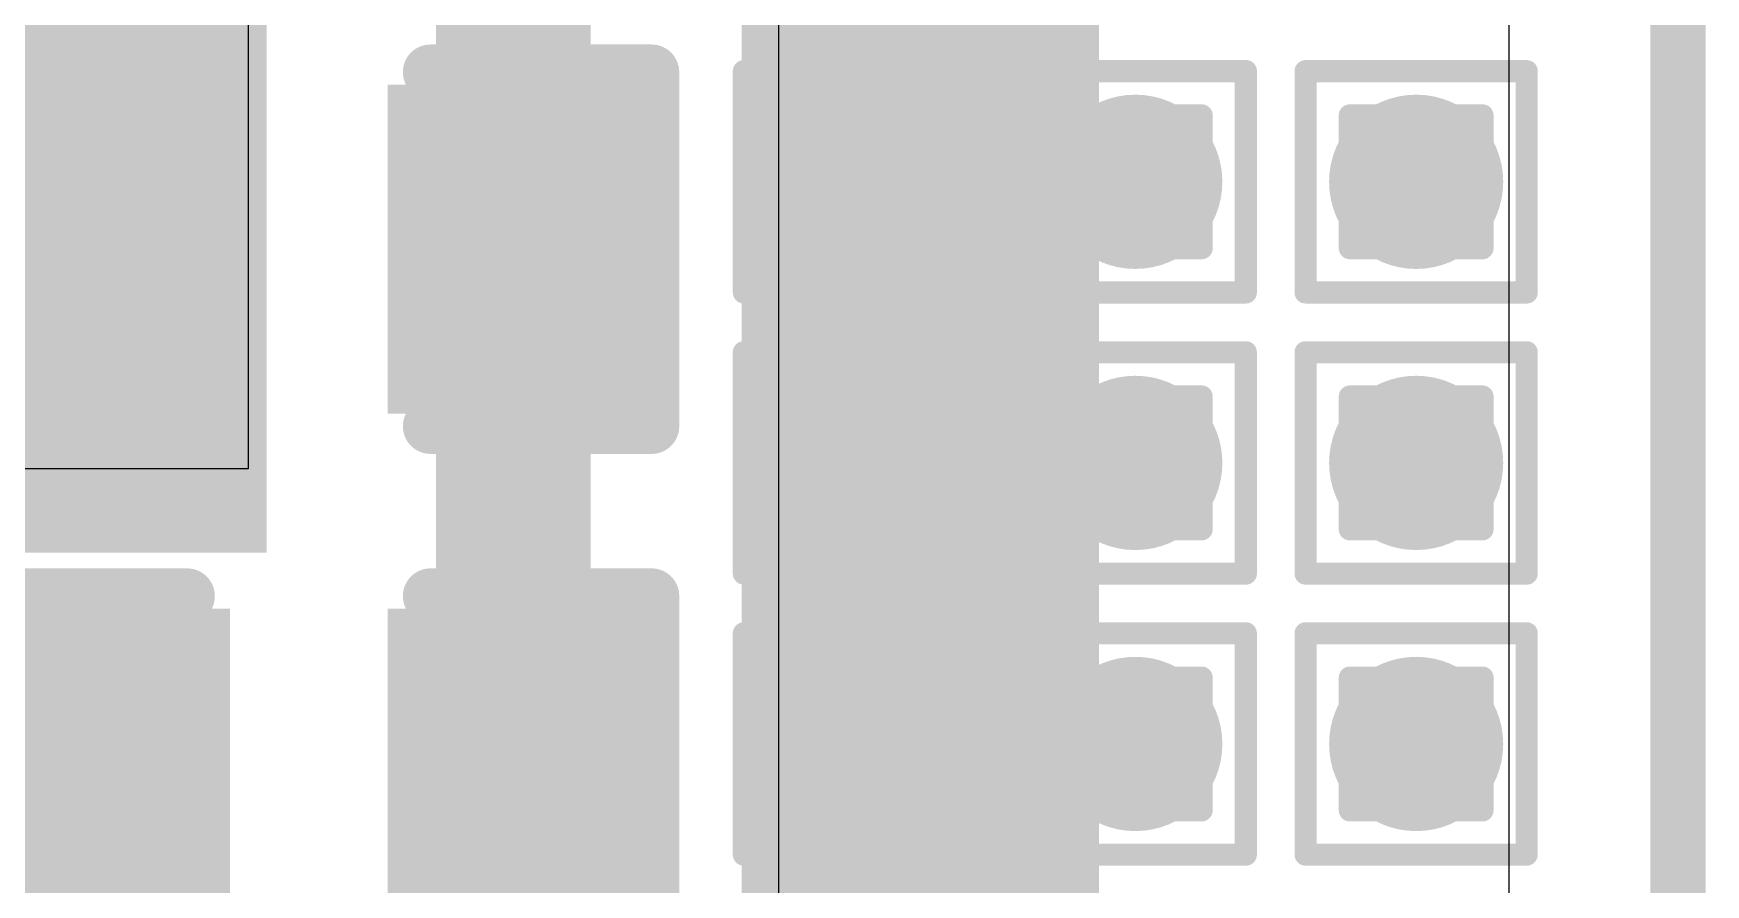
# Model space of a CAD drawing. Header units: inches. Extents: x -18 to 5357, y -8 to 5291.
# Drawn here: x 42.222 to 46.064, y 31.92 to 33.874 of the extents above; entities that cross this region are included whole.
import ezdxf

# ---------------------------------------------------------------- set-up
doc = ezdxf.new("R2010")
doc.units = ezdxf.units.IN
for name, color, linetype in [('Board Outline', 216, 'Continuous'), ('Bottom Layer', 5, 'Continuous'), ('Drill Drawing', 1, 'Continuous'), ('Ground', 16, 'Continuous'), ('Power', 76, 'Continuous'), ('Top Layer', 1, 'Continuous'), ('Top Overlay', 2, 'Continuous'), ('Top Paste', 8, 'Continuous'), ('Top Solder', 216, 'Continuous'), ('Via Holes', 16, 'Continuous')]:
    doc.layers.add(name, color=color, linetype=linetype)

# ---------------------------------------------------------------- blocks, each defined once
blk = doc.blocks.new('C___0402_105')
at = {"layer": 'Top Layer'}
for points in [[(-0.6985, -0.3175), (-0.6985, 0.3175), (-0.2413, 0.3175), (-0.2413, -0.3175)], [(0.2413, -0.3175), (0.2413, 0.3175), (0.6985, 0.3175), (0.6985, -0.3175)]]:
    blk.add_hatch(color=1, dxfattribs=at).paths.add_polyline_path(points)
at = {"layer": 'Top Paste'}
for points in [[(-0.6985, -0.3175), (-0.6985, 0.3175), (-0.2413, 0.3175), (-0.2413, -0.3175)], [(0.2413, -0.3175), (0.2413, 0.3175), (0.6985, 0.3175), (0.6985, -0.3175)]]:
    blk.add_hatch(color=8, dxfattribs=at).paths.add_polyline_path(points)
at = {"layer": 'Top Solder'}
for points in [[(-0.7585, -0.3775), (-0.7585, 0.3775), (-0.1813, 0.3775), (-0.1813, -0.3775)], [(0.1813, -0.3775), (0.1813, 0.3775), (0.7585, 0.3775), (0.7585, -0.3775)]]:
    blk.add_hatch(color=216, dxfattribs=at).paths.add_polyline_path(points)
at = {"layer": 'Top Overlay'}
for points in [[(-0.7874, -0.4064, 0.127, 0.127, 0), (-0.7874, 0.4064, 0.127, 0.127, 0)], [(-0.7874, 0.4064, 0.127, 0.127, 0), (-0.2794, 0.4064, 0.127, 0.127, 0)], [(0.2794, 0.4064, 0.127, 0.127, 0), (0.7874, 0.4064, 0.127, 0.127, 0)], [(0.7874, -0.4064, 0.127, 0.127, 0), (0.7874, 0.4064, 0.127, 0.127, 0)], [(-0.7874, -0.4064, 0.127, 0.127, 0), (-0.2794, -0.4064, 0.127, 0.127, 0)], [(0.2794, -0.4064, 0.127, 0.127, 0), (0.7874, -0.4064, 0.127, 0.127, 0)]]:
    blk.add_lwpolyline(points, format="xyseb", dxfattribs=at)
for points in [[(-0.8191, 0.4064, 0.0635, 0.0635, 1), (-0.7556, 0.4064, 0.0635, 0.0635, 1)], [(-0.8191, 0.4064, 0.0635, 0.0635, 1), (-0.7556, 0.4064, 0.0635, 0.0635, 1)], [(-0.3111, 0.4064, 0.0635, 0.0635, 1), (-0.2477, 0.4064, 0.0635, 0.0635, 1)], [(0.2477, 0.4064, 0.0635, 0.0635, 1), (0.3111, 0.4064, 0.0635, 0.0635, 1)], [(0.7556, 0.4064, 0.0635, 0.0635, 1), (0.8191, 0.4064, 0.0635, 0.0635, 1)], [(0.7556, 0.4064, 0.0635, 0.0635, 1), (0.8191, 0.4064, 0.0635, 0.0635, 1)], [(-0.8191, -0.4064, 0.0635, 0.0635, 1), (-0.7556, -0.4064, 0.0635, 0.0635, 1)], [(-0.8191, -0.4064, 0.0635, 0.0635, 1), (-0.7556, -0.4064, 0.0635, 0.0635, 1)], [(-0.3111, -0.4064, 0.0635, 0.0635, 1), (-0.2477, -0.4064, 0.0635, 0.0635, 1)], [(0.2477, -0.4064, 0.0635, 0.0635, 1), (0.3111, -0.4064, 0.0635, 0.0635, 1)], [(0.7556, -0.4064, 0.0635, 0.0635, 1), (0.8191, -0.4064, 0.0635, 0.0635, 1)], [(0.7556, -0.4064, 0.0635, 0.0635, 1), (0.8191, -0.4064, 0.0635, 0.0635, 1)]]:
    blk.add_lwpolyline(points, format="xyseb", close=True, dxfattribs=at)
blk = doc.blocks.new('C___0402_109')
at = {"layer": 'Top Layer'}
for points in [[(-0.6985, -0.3175), (-0.6985, 0.3175), (-0.2413, 0.3175), (-0.2413, -0.3175)], [(0.2413, -0.3175), (0.2413, 0.3175), (0.6985, 0.3175), (0.6985, -0.3175)]]:
    blk.add_hatch(color=1, dxfattribs=at).paths.add_polyline_path(points)
at = {"layer": 'Top Paste'}
for points in [[(-0.6985, -0.3175), (-0.6985, 0.3175), (-0.2413, 0.3175), (-0.2413, -0.3175)], [(0.2413, -0.3175), (0.2413, 0.3175), (0.6985, 0.3175), (0.6985, -0.3175)]]:
    blk.add_hatch(color=8, dxfattribs=at).paths.add_polyline_path(points)
at = {"layer": 'Top Solder'}
for points in [[(-0.7585, -0.3775), (-0.7585, 0.3775), (-0.1813, 0.3775), (-0.1813, -0.3775)], [(0.1813, -0.3775), (0.1813, 0.3775), (0.7585, 0.3775), (0.7585, -0.3775)]]:
    blk.add_hatch(color=216, dxfattribs=at).paths.add_polyline_path(points)
at = {"layer": 'Top Overlay'}
for points in [[(-0.7874, -0.4064, 0.127, 0.127, 0), (-0.7874, 0.4064, 0.127, 0.127, 0)], [(-0.7874, 0.4064, 0.127, 0.127, 0), (-0.2794, 0.4064, 0.127, 0.127, 0)], [(0.2794, 0.4064, 0.127, 0.127, 0), (0.7874, 0.4064, 0.127, 0.127, 0)], [(0.7874, -0.4064, 0.127, 0.127, 0), (0.7874, 0.4064, 0.127, 0.127, 0)], [(-0.7874, -0.4064, 0.127, 0.127, 0), (-0.2794, -0.4064, 0.127, 0.127, 0)], [(0.2794, -0.4064, 0.127, 0.127, 0), (0.7874, -0.4064, 0.127, 0.127, 0)]]:
    blk.add_lwpolyline(points, format="xyseb", dxfattribs=at)
for points in [[(-0.8191, 0.4064, 0.0635, 0.0635, 1), (-0.7556, 0.4064, 0.0635, 0.0635, 1)], [(-0.8191, 0.4064, 0.0635, 0.0635, 1), (-0.7556, 0.4064, 0.0635, 0.0635, 1)], [(-0.3111, 0.4064, 0.0635, 0.0635, 1), (-0.2477, 0.4064, 0.0635, 0.0635, 1)], [(0.2477, 0.4064, 0.0635, 0.0635, 1), (0.3112, 0.4064, 0.0635, 0.0635, 1)], [(0.7556, 0.4064, 0.0635, 0.0635, 1), (0.8191, 0.4064, 0.0635, 0.0635, 1)], [(0.7556, 0.4064, 0.0635, 0.0635, 1), (0.8191, 0.4064, 0.0635, 0.0635, 1)], [(-0.8191, -0.4064, 0.0635, 0.0635, 1), (-0.7556, -0.4064, 0.0635, 0.0635, 1)], [(-0.8191, -0.4064, 0.0635, 0.0635, 1), (-0.7556, -0.4064, 0.0635, 0.0635, 1)], [(-0.3111, -0.4064, 0.0635, 0.0635, 1), (-0.2477, -0.4064, 0.0635, 0.0635, 1)], [(0.2477, -0.4064, 0.0635, 0.0635, 1), (0.3112, -0.4064, 0.0635, 0.0635, 1)], [(0.7556, -0.4064, 0.0635, 0.0635, 1), (0.8191, -0.4064, 0.0635, 0.0635, 1)], [(0.7556, -0.4064, 0.0635, 0.0635, 1), (0.8191, -0.4064, 0.0635, 0.0635, 1)]]:
    blk.add_lwpolyline(points, format="xyseb", close=True, dxfattribs=at)

msp = doc.modelspace()

# ---------------------------------------------------------------- hatches: boundary and pattern name
at = {"layer": 'Bottom Layer'}
h = msp.add_hatch(color=5, dxfattribs=at)
edge = h.paths.add_edge_path()
edge.add_arc((44.1084, 33.5331), 0.2, 0, 360)
h = msp.add_hatch(color=5, dxfattribs=at)
edge = h.paths.add_edge_path()
edge.add_arc((44.7536, 33.5331), 0.2, 0, 360)
h = msp.add_hatch(color=5, dxfattribs=at)
edge = h.paths.add_edge_path()
edge.add_arc((45.3988, 33.5331), 0.2, 0, 360)
h = msp.add_hatch(color=5, dxfattribs=at)
edge = h.paths.add_edge_path()
edge.add_arc((44.1084, 32.8879), 0.2, 0, 360)
h = msp.add_hatch(color=5, dxfattribs=at)
edge = h.paths.add_edge_path()
edge.add_arc((44.7536, 32.8879), 0.2, 0, 360)
h = msp.add_hatch(color=5, dxfattribs=at)
edge = h.paths.add_edge_path()
edge.add_arc((45.3988, 32.8879), 0.2, 0, 360)
h = msp.add_hatch(color=5, dxfattribs=at)
edge = h.paths.add_edge_path()
edge.add_arc((44.1084, 32.2428), 0.2, 0, 360)
h = msp.add_hatch(color=5, dxfattribs=at)
edge = h.paths.add_edge_path()
edge.add_arc((44.7536, 32.2428), 0.2, 0, 360)
h = msp.add_hatch(color=5, dxfattribs=at)
edge = h.paths.add_edge_path()
edge.add_arc((45.3988, 32.2428), 0.2, 0, 360)
at = {"layer": 'Ground'}
h = msp.add_hatch(color=16, dxfattribs=at)
edge = h.paths.add_edge_path()
edge.add_arc((44.1084, 33.5331), 0.2, 0, 360)
h = msp.add_hatch(color=16, dxfattribs=at)
edge = h.paths.add_edge_path()
edge.add_arc((44.7536, 33.5331), 0.2, 0, 360)
h = msp.add_hatch(color=16, dxfattribs=at)
edge = h.paths.add_edge_path()
edge.add_arc((45.3988, 33.5331), 0.2, 0, 360)
h = msp.add_hatch(color=16, dxfattribs=at)
edge = h.paths.add_edge_path()
edge.add_arc((44.1084, 32.8879), 0.2, 0, 360)
h = msp.add_hatch(color=16, dxfattribs=at)
edge = h.paths.add_edge_path()
edge.add_arc((44.7536, 32.8879), 0.2, 0, 360)
h = msp.add_hatch(color=16, dxfattribs=at)
edge = h.paths.add_edge_path()
edge.add_arc((45.3988, 32.8879), 0.2, 0, 360)
h = msp.add_hatch(color=16, dxfattribs=at)
edge = h.paths.add_edge_path()
edge.add_arc((44.1084, 32.2428), 0.2, 0, 360)
h = msp.add_hatch(color=16, dxfattribs=at)
edge = h.paths.add_edge_path()
edge.add_arc((44.7536, 32.2428), 0.2, 0, 360)
h = msp.add_hatch(color=16, dxfattribs=at)
edge = h.paths.add_edge_path()
edge.add_arc((45.3988, 32.2428), 0.2, 0, 360)
at = {"layer": 'Power'}
h = msp.add_hatch(color=76, dxfattribs=at)
edge = h.paths.add_edge_path()
edge.add_arc((44.1084, 33.5331), 0.2, 0, 360)
h = msp.add_hatch(color=76, dxfattribs=at)
edge = h.paths.add_edge_path()
edge.add_arc((44.7536, 33.5331), 0.2, 0, 360)
h = msp.add_hatch(color=76, dxfattribs=at)
edge = h.paths.add_edge_path()
edge.add_arc((45.3988, 33.5331), 0.2, 0, 360)
h = msp.add_hatch(color=76, dxfattribs=at)
edge = h.paths.add_edge_path()
edge.add_arc((44.1084, 32.8879), 0.2, 0, 360)
h = msp.add_hatch(color=76, dxfattribs=at)
edge = h.paths.add_edge_path()
edge.add_arc((44.7536, 32.8879), 0.2, 0, 360)
h = msp.add_hatch(color=76, dxfattribs=at)
edge = h.paths.add_edge_path()
edge.add_arc((45.3988, 32.8879), 0.2, 0, 360)
h = msp.add_hatch(color=76, dxfattribs=at)
edge = h.paths.add_edge_path()
edge.add_arc((44.1084, 32.2428), 0.2, 0, 360)
h = msp.add_hatch(color=76, dxfattribs=at)
edge = h.paths.add_edge_path()
edge.add_arc((44.7536, 32.2428), 0.2, 0, 360)
h = msp.add_hatch(color=76, dxfattribs=at)
edge = h.paths.add_edge_path()
edge.add_arc((45.3988, 32.2428), 0.2, 0, 360)
at = {"layer": 'Top Layer'}
for points in [[(41.9798, 32.8744), (42.7584, 32.8744), (42.7584, 36.2785), (41.9798, 36.2785)], [(44.6702, 36.2785), (43.8916, 36.2785), (43.8916, 29.2862), (44.6702, 29.2862)], [(39.0837, 32.6818), (42.7584, 32.6818), (42.7584, 34.2703), (39.0837, 34.2703)]]:
    msp.add_hatch(color=1, dxfattribs=at).paths.add_polyline_path(points)
h = msp.add_hatch(color=1, dxfattribs=at)
edge = h.paths.add_edge_path()
edge.add_arc((44.1084, 33.5331), 0.2, 0, 360)
h = msp.add_hatch(color=1, dxfattribs=at)
edge = h.paths.add_edge_path()
edge.add_arc((44.7536, 33.5331), 0.2, 0, 360)
h = msp.add_hatch(color=1, dxfattribs=at)
edge = h.paths.add_edge_path()
edge.add_arc((45.3988, 33.5331), 0.2, 0, 360)
h = msp.add_hatch(color=1, dxfattribs=at)
edge = h.paths.add_edge_path()
edge.add_arc((44.1084, 32.8879), 0.2, 0, 360)
h = msp.add_hatch(color=1, dxfattribs=at)
edge = h.paths.add_edge_path()
edge.add_arc((44.7536, 32.8879), 0.2, 0, 360)
h = msp.add_hatch(color=1, dxfattribs=at)
edge = h.paths.add_edge_path()
edge.add_arc((45.3988, 32.8879), 0.2, 0, 360)
h = msp.add_hatch(color=1, dxfattribs=at)
edge = h.paths.add_edge_path()
edge.add_arc((44.1084, 32.2428), 0.2, 0, 360)
h = msp.add_hatch(color=1, dxfattribs=at)
edge = h.paths.add_edge_path()
edge.add_arc((44.7536, 32.2428), 0.2, 0, 360)
h = msp.add_hatch(color=1, dxfattribs=at)
edge = h.paths.add_edge_path()
edge.add_arc((45.3988, 32.2428), 0.2, 0, 360)
at = {"layer": 'Via Holes'}
h = msp.add_hatch(color=7, dxfattribs=at)
edge = h.paths.add_edge_path()
edge.add_arc((44.1084, 33.5331), 0.1, 0, 360)
h = msp.add_hatch(color=7, dxfattribs=at)
edge = h.paths.add_edge_path()
edge.add_arc((44.7536, 33.5331), 0.1, 0, 360)
h = msp.add_hatch(color=7, dxfattribs=at)
edge = h.paths.add_edge_path()
edge.add_arc((45.3988, 33.5331), 0.1, 0, 360)
h = msp.add_hatch(color=7, dxfattribs=at)
edge = h.paths.add_edge_path()
edge.add_arc((44.1084, 32.8879), 0.1, 0, 360)
h = msp.add_hatch(color=7, dxfattribs=at)
edge = h.paths.add_edge_path()
edge.add_arc((44.7536, 32.8879), 0.1, 0, 360)
h = msp.add_hatch(color=7, dxfattribs=at)
edge = h.paths.add_edge_path()
edge.add_arc((45.3988, 32.8879), 0.1, 0, 360)
h = msp.add_hatch(color=7, dxfattribs=at)
edge = h.paths.add_edge_path()
edge.add_arc((44.1084, 32.2428), 0.1, 0, 360)
h = msp.add_hatch(color=7, dxfattribs=at)
edge = h.paths.add_edge_path()
edge.add_arc((44.7536, 32.2428), 0.1, 0, 360)
h = msp.add_hatch(color=7, dxfattribs=at)
edge = h.paths.add_edge_path()
edge.add_arc((45.3988, 32.2428), 0.1, 0, 360)

# ---------------------------------------------------------------- linework, layer by layer
at = {"layer": 'Board Outline'}
msp.add_lwpolyline([(46.0001, -1.4599, 0.127, 0.127, 0), (46.0001, 73.4601, 0.127, 0.127, 0)], format="xyseb", dxfattribs=at)
at = {"layer": 'Bottom Layer'}
msp.add_line((45.6117, 38.336), (45.6117, 23.3565), dxfattribs=at)
at = {"layer": 'Drill Drawing'}
for points in [[(43.8544, 33.7871, 0.0508, 0.0508, 0), (44.3624, 33.7871, 0.0508, 0.0508, 0)], [(43.8544, 33.2791, 0.0508, 0.0508, 0), (43.8544, 33.7871, 0.0508, 0.0508, 0)], [(44.3624, 33.2791, 0.0508, 0.0508, 0), (44.3624, 33.7871, 0.0508, 0.0508, 0)], [(44.4996, 33.7871, 0.0508, 0.0508, 0), (45.0076, 33.7871, 0.0508, 0.0508, 0)], [(44.4996, 33.2791, 0.0508, 0.0508, 0), (44.4996, 33.7871, 0.0508, 0.0508, 0)], [(45.0076, 33.2791, 0.0508, 0.0508, 0), (45.0076, 33.7871, 0.0508, 0.0508, 0)], [(45.1448, 33.7871, 0.0508, 0.0508, 0), (45.6528, 33.7871, 0.0508, 0.0508, 0)], [(45.1448, 33.2791, 0.0508, 0.0508, 0), (45.1448, 33.7871, 0.0508, 0.0508, 0)], [(45.6528, 33.2791, 0.0508, 0.0508, 0), (45.6528, 33.7871, 0.0508, 0.0508, 0)], [(43.956, 33.6855, 0.0508, 0.0508, 0), (44.2608, 33.6855, 0.0508, 0.0508, 0)], [(43.956, 33.3807, 0.0508, 0.0508, 0), (43.956, 33.6855, 0.0508, 0.0508, 0)], [(44.2608, 33.3807, 0.0508, 0.0508, 0), (44.2608, 33.6855, 0.0508, 0.0508, 0)], [(44.6012, 33.6855, 0.0508, 0.0508, 0), (44.906, 33.6855, 0.0508, 0.0508, 0)], [(44.6012, 33.3807, 0.0508, 0.0508, 0), (44.6012, 33.6855, 0.0508, 0.0508, 0)], [(44.906, 33.3807, 0.0508, 0.0508, 0), (44.906, 33.6855, 0.0508, 0.0508, 0)], [(45.2464, 33.6855, 0.0508, 0.0508, 0), (45.5512, 33.6855, 0.0508, 0.0508, 0)], [(45.2464, 33.3807, 0.0508, 0.0508, 0), (45.2464, 33.6855, 0.0508, 0.0508, 0)], [(45.5512, 33.3807, 0.0508, 0.0508, 0), (45.5512, 33.6855, 0.0508, 0.0508, 0)], [(43.956, 33.3807, 0.0508, 0.0508, 0), (44.2608, 33.3807, 0.0508, 0.0508, 0)], [(44.6012, 33.3807, 0.0508, 0.0508, 0), (44.906, 33.3807, 0.0508, 0.0508, 0)], [(45.2464, 33.3807, 0.0508, 0.0508, 0), (45.5512, 33.3807, 0.0508, 0.0508, 0)], [(43.8544, 33.2791, 0.0508, 0.0508, 0), (44.3624, 33.2791, 0.0508, 0.0508, 0)], [(44.4996, 33.2791, 0.0508, 0.0508, 0), (45.0076, 33.2791, 0.0508, 0.0508, 0)], [(45.1448, 33.2791, 0.0508, 0.0508, 0), (45.6528, 33.2791, 0.0508, 0.0508, 0)], [(43.8544, 33.1419, 0.0508, 0.0508, 0), (44.3624, 33.1419, 0.0508, 0.0508, 0)], [(43.8544, 32.6339, 0.0508, 0.0508, 0), (43.8544, 33.1419, 0.0508, 0.0508, 0)], [(44.3624, 32.6339, 0.0508, 0.0508, 0), (44.3624, 33.1419, 0.0508, 0.0508, 0)], [(44.4996, 33.1419, 0.0508, 0.0508, 0), (45.0076, 33.1419, 0.0508, 0.0508, 0)], [(44.4996, 32.6339, 0.0508, 0.0508, 0), (44.4996, 33.1419, 0.0508, 0.0508, 0)], [(45.0076, 32.6339, 0.0508, 0.0508, 0), (45.0076, 33.1419, 0.0508, 0.0508, 0)], [(45.1448, 33.1419, 0.0508, 0.0508, 0), (45.6528, 33.1419, 0.0508, 0.0508, 0)], [(45.1448, 32.6339, 0.0508, 0.0508, 0), (45.1448, 33.1419, 0.0508, 0.0508, 0)], [(45.6528, 32.6339, 0.0508, 0.0508, 0), (45.6528, 33.1419, 0.0508, 0.0508, 0)], [(43.956, 33.0403, 0.0508, 0.0508, 0), (44.2608, 33.0403, 0.0508, 0.0508, 0)], [(43.956, 32.7355, 0.0508, 0.0508, 0), (43.956, 33.0403, 0.0508, 0.0508, 0)], [(44.2608, 32.7355, 0.0508, 0.0508, 0), (44.2608, 33.0403, 0.0508, 0.0508, 0)], [(44.6012, 33.0403, 0.0508, 0.0508, 0), (44.906, 33.0403, 0.0508, 0.0508, 0)], [(44.6012, 32.7355, 0.0508, 0.0508, 0), (44.6012, 33.0403, 0.0508, 0.0508, 0)], [(44.906, 32.7355, 0.0508, 0.0508, 0), (44.906, 33.0403, 0.0508, 0.0508, 0)], [(45.2464, 33.0403, 0.0508, 0.0508, 0), (45.5512, 33.0403, 0.0508, 0.0508, 0)], [(45.2464, 32.7355, 0.0508, 0.0508, 0), (45.2464, 33.0403, 0.0508, 0.0508, 0)], [(45.5512, 32.7355, 0.0508, 0.0508, 0), (45.5512, 33.0403, 0.0508, 0.0508, 0)], [(43.956, 32.7355, 0.0508, 0.0508, 0), (44.2608, 32.7355, 0.0508, 0.0508, 0)], [(44.6012, 32.7355, 0.0508, 0.0508, 0), (44.906, 32.7355, 0.0508, 0.0508, 0)], [(45.2464, 32.7355, 0.0508, 0.0508, 0), (45.5512, 32.7355, 0.0508, 0.0508, 0)], [(43.8544, 32.6339, 0.0508, 0.0508, 0), (44.3624, 32.6339, 0.0508, 0.0508, 0)], [(44.4996, 32.6339, 0.0508, 0.0508, 0), (45.0076, 32.6339, 0.0508, 0.0508, 0)], [(45.1448, 32.6339, 0.0508, 0.0508, 0), (45.6528, 32.6339, 0.0508, 0.0508, 0)], [(43.8544, 32.4968, 0.0508, 0.0508, 0), (44.3624, 32.4968, 0.0508, 0.0508, 0)], [(43.8544, 31.9888, 0.0508, 0.0508, 0), (43.8544, 32.4968, 0.0508, 0.0508, 0)], [(44.3624, 31.9888, 0.0508, 0.0508, 0), (44.3624, 32.4968, 0.0508, 0.0508, 0)], [(44.4996, 32.4968, 0.0508, 0.0508, 0), (45.0076, 32.4968, 0.0508, 0.0508, 0)], [(44.4996, 31.9888, 0.0508, 0.0508, 0), (44.4996, 32.4968, 0.0508, 0.0508, 0)], [(45.0076, 31.9888, 0.0508, 0.0508, 0), (45.0076, 32.4968, 0.0508, 0.0508, 0)], [(45.1448, 32.4968, 0.0508, 0.0508, 0), (45.6528, 32.4968, 0.0508, 0.0508, 0)], [(45.1448, 31.9888, 0.0508, 0.0508, 0), (45.1448, 32.4968, 0.0508, 0.0508, 0)], [(45.6528, 31.9888, 0.0508, 0.0508, 0), (45.6528, 32.4968, 0.0508, 0.0508, 0)], [(43.956, 32.3952, 0.0508, 0.0508, 0), (44.2608, 32.3952, 0.0508, 0.0508, 0)], [(43.956, 32.0904, 0.0508, 0.0508, 0), (43.956, 32.3952, 0.0508, 0.0508, 0)], [(44.2608, 32.0904, 0.0508, 0.0508, 0), (44.2608, 32.3952, 0.0508, 0.0508, 0)], [(44.6012, 32.3952, 0.0508, 0.0508, 0), (44.906, 32.3952, 0.0508, 0.0508, 0)], [(44.6012, 32.0904, 0.0508, 0.0508, 0), (44.6012, 32.3952, 0.0508, 0.0508, 0)], [(44.906, 32.0904, 0.0508, 0.0508, 0), (44.906, 32.3952, 0.0508, 0.0508, 0)], [(45.2464, 32.3952, 0.0508, 0.0508, 0), (45.5512, 32.3952, 0.0508, 0.0508, 0)], [(45.2464, 32.0904, 0.0508, 0.0508, 0), (45.2464, 32.3952, 0.0508, 0.0508, 0)], [(45.5512, 32.0904, 0.0508, 0.0508, 0), (45.5512, 32.3952, 0.0508, 0.0508, 0)], [(43.956, 32.0904, 0.0508, 0.0508, 0), (44.2608, 32.0904, 0.0508, 0.0508, 0)], [(44.6012, 32.0904, 0.0508, 0.0508, 0), (44.906, 32.0904, 0.0508, 0.0508, 0)], [(45.2464, 32.0904, 0.0508, 0.0508, 0), (45.5512, 32.0904, 0.0508, 0.0508, 0)], [(43.8544, 31.9888, 0.0508, 0.0508, 0), (44.3624, 31.9888, 0.0508, 0.0508, 0)], [(44.4996, 31.9888, 0.0508, 0.0508, 0), (45.0076, 31.9888, 0.0508, 0.0508, 0)], [(45.1448, 31.9888, 0.0508, 0.0508, 0), (45.6528, 31.9888, 0.0508, 0.0508, 0)]]:
    msp.add_lwpolyline(points, format="xyseb", dxfattribs=at)
for points in [[(43.8417, 33.7871, 0.0254, 0.0254, 1), (43.8671, 33.7871, 0.0254, 0.0254, 1)], [(43.8417, 33.7871, 0.0254, 0.0254, 1), (43.8671, 33.7871, 0.0254, 0.0254, 1)], [(44.3497, 33.7871, 0.0254, 0.0254, 1), (44.3751, 33.7871, 0.0254, 0.0254, 1)], [(44.3497, 33.7871, 0.0254, 0.0254, 1), (44.3751, 33.7871, 0.0254, 0.0254, 1)], [(44.4869, 33.7871, 0.0254, 0.0254, 1), (44.5123, 33.7871, 0.0254, 0.0254, 1)], [(44.4869, 33.7871, 0.0254, 0.0254, 1), (44.5123, 33.7871, 0.0254, 0.0254, 1)], [(44.9949, 33.7871, 0.0254, 0.0254, 1), (45.0203, 33.7871, 0.0254, 0.0254, 1)], [(44.9949, 33.7871, 0.0254, 0.0254, 1), (45.0203, 33.7871, 0.0254, 0.0254, 1)], [(45.1321, 33.7871, 0.0254, 0.0254, 1), (45.1575, 33.7871, 0.0254, 0.0254, 1)], [(45.1321, 33.7871, 0.0254, 0.0254, 1), (45.1575, 33.7871, 0.0254, 0.0254, 1)], [(45.6401, 33.7871, 0.0254, 0.0254, 1), (45.6655, 33.7871, 0.0254, 0.0254, 1)], [(45.6401, 33.7871, 0.0254, 0.0254, 1), (45.6655, 33.7871, 0.0254, 0.0254, 1)], [(43.9433, 33.6855, 0.0254, 0.0254, 1), (43.9687, 33.6855, 0.0254, 0.0254, 1)], [(43.9433, 33.6855, 0.0254, 0.0254, 1), (43.9687, 33.6855, 0.0254, 0.0254, 1)], [(44.2481, 33.6855, 0.0254, 0.0254, 1), (44.2735, 33.6855, 0.0254, 0.0254, 1)], [(44.2481, 33.6855, 0.0254, 0.0254, 1), (44.2735, 33.6855, 0.0254, 0.0254, 1)], [(44.5885, 33.6855, 0.0254, 0.0254, 1), (44.6139, 33.6855, 0.0254, 0.0254, 1)], [(44.5885, 33.6855, 0.0254, 0.0254, 1), (44.6139, 33.6855, 0.0254, 0.0254, 1)], [(44.8933, 33.6855, 0.0254, 0.0254, 1), (44.9187, 33.6855, 0.0254, 0.0254, 1)], [(44.8933, 33.6855, 0.0254, 0.0254, 1), (44.9187, 33.6855, 0.0254, 0.0254, 1)], [(45.2337, 33.6855, 0.0254, 0.0254, 1), (45.2591, 33.6855, 0.0254, 0.0254, 1)], [(45.2337, 33.6855, 0.0254, 0.0254, 1), (45.2591, 33.6855, 0.0254, 0.0254, 1)], [(45.5385, 33.6855, 0.0254, 0.0254, 1), (45.5639, 33.6855, 0.0254, 0.0254, 1)], [(45.5385, 33.6855, 0.0254, 0.0254, 1), (45.5639, 33.6855, 0.0254, 0.0254, 1)], [(43.9433, 33.3807, 0.0254, 0.0254, 1), (43.9687, 33.3807, 0.0254, 0.0254, 1)], [(43.9433, 33.3807, 0.0254, 0.0254, 1), (43.9687, 33.3807, 0.0254, 0.0254, 1)], [(44.2481, 33.3807, 0.0254, 0.0254, 1), (44.2735, 33.3807, 0.0254, 0.0254, 1)], [(44.2481, 33.3807, 0.0254, 0.0254, 1), (44.2735, 33.3807, 0.0254, 0.0254, 1)], [(44.5885, 33.3807, 0.0254, 0.0254, 1), (44.6139, 33.3807, 0.0254, 0.0254, 1)], [(44.5885, 33.3807, 0.0254, 0.0254, 1), (44.6139, 33.3807, 0.0254, 0.0254, 1)], [(44.8933, 33.3807, 0.0254, 0.0254, 1), (44.9187, 33.3807, 0.0254, 0.0254, 1)], [(44.8933, 33.3807, 0.0254, 0.0254, 1), (44.9187, 33.3807, 0.0254, 0.0254, 1)], [(45.2337, 33.3807, 0.0254, 0.0254, 1), (45.2591, 33.3807, 0.0254, 0.0254, 1)], [(45.2337, 33.3807, 0.0254, 0.0254, 1), (45.2591, 33.3807, 0.0254, 0.0254, 1)], [(45.5385, 33.3807, 0.0254, 0.0254, 1), (45.5639, 33.3807, 0.0254, 0.0254, 1)], [(45.5385, 33.3807, 0.0254, 0.0254, 1), (45.5639, 33.3807, 0.0254, 0.0254, 1)], [(43.8417, 33.2791, 0.0254, 0.0254, 1), (43.8671, 33.2791, 0.0254, 0.0254, 1)], [(43.8417, 33.2791, 0.0254, 0.0254, 1), (43.8671, 33.2791, 0.0254, 0.0254, 1)], [(44.3497, 33.2791, 0.0254, 0.0254, 1), (44.3751, 33.2791, 0.0254, 0.0254, 1)], [(44.3497, 33.2791, 0.0254, 0.0254, 1), (44.3751, 33.2791, 0.0254, 0.0254, 1)], [(44.4869, 33.2791, 0.0254, 0.0254, 1), (44.5123, 33.2791, 0.0254, 0.0254, 1)], [(44.4869, 33.2791, 0.0254, 0.0254, 1), (44.5123, 33.2791, 0.0254, 0.0254, 1)], [(44.9949, 33.2791, 0.0254, 0.0254, 1), (45.0203, 33.2791, 0.0254, 0.0254, 1)], [(44.9949, 33.2791, 0.0254, 0.0254, 1), (45.0203, 33.2791, 0.0254, 0.0254, 1)], [(45.1321, 33.2791, 0.0254, 0.0254, 1), (45.1575, 33.2791, 0.0254, 0.0254, 1)], [(45.1321, 33.2791, 0.0254, 0.0254, 1), (45.1575, 33.2791, 0.0254, 0.0254, 1)], [(45.6401, 33.2791, 0.0254, 0.0254, 1), (45.6655, 33.2791, 0.0254, 0.0254, 1)], [(45.6401, 33.2791, 0.0254, 0.0254, 1), (45.6655, 33.2791, 0.0254, 0.0254, 1)], [(43.8417, 33.1419, 0.0254, 0.0254, 1), (43.8671, 33.1419, 0.0254, 0.0254, 1)], [(43.8417, 33.1419, 0.0254, 0.0254, 1), (43.8671, 33.1419, 0.0254, 0.0254, 1)], [(44.3497, 33.1419, 0.0254, 0.0254, 1), (44.3751, 33.1419, 0.0254, 0.0254, 1)], [(44.3497, 33.1419, 0.0254, 0.0254, 1), (44.3751, 33.1419, 0.0254, 0.0254, 1)], [(44.4869, 33.1419, 0.0254, 0.0254, 1), (44.5123, 33.1419, 0.0254, 0.0254, 1)], [(44.4869, 33.1419, 0.0254, 0.0254, 1), (44.5123, 33.1419, 0.0254, 0.0254, 1)], [(44.9949, 33.1419, 0.0254, 0.0254, 1), (45.0203, 33.1419, 0.0254, 0.0254, 1)], [(44.9949, 33.1419, 0.0254, 0.0254, 1), (45.0203, 33.1419, 0.0254, 0.0254, 1)], [(45.1321, 33.1419, 0.0254, 0.0254, 1), (45.1575, 33.1419, 0.0254, 0.0254, 1)], [(45.1321, 33.1419, 0.0254, 0.0254, 1), (45.1575, 33.1419, 0.0254, 0.0254, 1)], [(45.6401, 33.1419, 0.0254, 0.0254, 1), (45.6655, 33.1419, 0.0254, 0.0254, 1)], [(45.6401, 33.1419, 0.0254, 0.0254, 1), (45.6655, 33.1419, 0.0254, 0.0254, 1)], [(43.9433, 33.0403, 0.0254, 0.0254, 1), (43.9687, 33.0403, 0.0254, 0.0254, 1)], [(43.9433, 33.0403, 0.0254, 0.0254, 1), (43.9687, 33.0403, 0.0254, 0.0254, 1)], [(44.2481, 33.0403, 0.0254, 0.0254, 1), (44.2735, 33.0403, 0.0254, 0.0254, 1)], [(44.2481, 33.0403, 0.0254, 0.0254, 1), (44.2735, 33.0403, 0.0254, 0.0254, 1)], [(44.5885, 33.0403, 0.0254, 0.0254, 1), (44.6139, 33.0403, 0.0254, 0.0254, 1)], [(44.5885, 33.0403, 0.0254, 0.0254, 1), (44.6139, 33.0403, 0.0254, 0.0254, 1)], [(44.8933, 33.0403, 0.0254, 0.0254, 1), (44.9187, 33.0403, 0.0254, 0.0254, 1)], [(44.8933, 33.0403, 0.0254, 0.0254, 1), (44.9187, 33.0403, 0.0254, 0.0254, 1)], [(45.2337, 33.0403, 0.0254, 0.0254, 1), (45.2591, 33.0403, 0.0254, 0.0254, 1)], [(45.2337, 33.0403, 0.0254, 0.0254, 1), (45.2591, 33.0403, 0.0254, 0.0254, 1)], [(45.5385, 33.0403, 0.0254, 0.0254, 1), (45.5639, 33.0403, 0.0254, 0.0254, 1)], [(45.5385, 33.0403, 0.0254, 0.0254, 1), (45.5639, 33.0403, 0.0254, 0.0254, 1)], [(43.9433, 32.7355, 0.0254, 0.0254, 1), (43.9687, 32.7355, 0.0254, 0.0254, 1)], [(43.9433, 32.7355, 0.0254, 0.0254, 1), (43.9687, 32.7355, 0.0254, 0.0254, 1)], [(44.2481, 32.7355, 0.0254, 0.0254, 1), (44.2735, 32.7355, 0.0254, 0.0254, 1)], [(44.2481, 32.7355, 0.0254, 0.0254, 1), (44.2735, 32.7355, 0.0254, 0.0254, 1)], [(44.5885, 32.7355, 0.0254, 0.0254, 1), (44.6139, 32.7355, 0.0254, 0.0254, 1)], [(44.5885, 32.7355, 0.0254, 0.0254, 1), (44.6139, 32.7355, 0.0254, 0.0254, 1)], [(44.8933, 32.7355, 0.0254, 0.0254, 1), (44.9187, 32.7355, 0.0254, 0.0254, 1)], [(44.8933, 32.7355, 0.0254, 0.0254, 1), (44.9187, 32.7355, 0.0254, 0.0254, 1)], [(45.2337, 32.7355, 0.0254, 0.0254, 1), (45.2591, 32.7355, 0.0254, 0.0254, 1)], [(45.2337, 32.7355, 0.0254, 0.0254, 1), (45.2591, 32.7355, 0.0254, 0.0254, 1)], [(45.5385, 32.7355, 0.0254, 0.0254, 1), (45.5639, 32.7355, 0.0254, 0.0254, 1)], [(45.5385, 32.7355, 0.0254, 0.0254, 1), (45.5639, 32.7355, 0.0254, 0.0254, 1)], [(43.8417, 32.6339, 0.0254, 0.0254, 1), (43.8671, 32.6339, 0.0254, 0.0254, 1)], [(43.8417, 32.6339, 0.0254, 0.0254, 1), (43.8671, 32.6339, 0.0254, 0.0254, 1)], [(44.3497, 32.6339, 0.0254, 0.0254, 1), (44.3751, 32.6339, 0.0254, 0.0254, 1)], [(44.3497, 32.6339, 0.0254, 0.0254, 1), (44.3751, 32.6339, 0.0254, 0.0254, 1)], [(44.4869, 32.6339, 0.0254, 0.0254, 1), (44.5123, 32.6339, 0.0254, 0.0254, 1)], [(44.4869, 32.6339, 0.0254, 0.0254, 1), (44.5123, 32.6339, 0.0254, 0.0254, 1)], [(44.9949, 32.6339, 0.0254, 0.0254, 1), (45.0203, 32.6339, 0.0254, 0.0254, 1)], [(44.9949, 32.6339, 0.0254, 0.0254, 1), (45.0203, 32.6339, 0.0254, 0.0254, 1)], [(45.1321, 32.6339, 0.0254, 0.0254, 1), (45.1575, 32.6339, 0.0254, 0.0254, 1)], [(45.1321, 32.6339, 0.0254, 0.0254, 1), (45.1575, 32.6339, 0.0254, 0.0254, 1)], [(45.6401, 32.6339, 0.0254, 0.0254, 1), (45.6655, 32.6339, 0.0254, 0.0254, 1)], [(45.6401, 32.6339, 0.0254, 0.0254, 1), (45.6655, 32.6339, 0.0254, 0.0254, 1)], [(43.8417, 32.4968, 0.0254, 0.0254, 1), (43.8671, 32.4968, 0.0254, 0.0254, 1)], [(43.8417, 32.4968, 0.0254, 0.0254, 1), (43.8671, 32.4968, 0.0254, 0.0254, 1)], [(44.3497, 32.4968, 0.0254, 0.0254, 1), (44.3751, 32.4968, 0.0254, 0.0254, 1)], [(44.3497, 32.4968, 0.0254, 0.0254, 1), (44.3751, 32.4968, 0.0254, 0.0254, 1)], [(44.4869, 32.4968, 0.0254, 0.0254, 1), (44.5123, 32.4968, 0.0254, 0.0254, 1)], [(44.4869, 32.4968, 0.0254, 0.0254, 1), (44.5123, 32.4968, 0.0254, 0.0254, 1)], [(44.9949, 32.4968, 0.0254, 0.0254, 1), (45.0203, 32.4968, 0.0254, 0.0254, 1)], [(44.9949, 32.4968, 0.0254, 0.0254, 1), (45.0203, 32.4968, 0.0254, 0.0254, 1)], [(45.1321, 32.4968, 0.0254, 0.0254, 1), (45.1575, 32.4968, 0.0254, 0.0254, 1)], [(45.1321, 32.4968, 0.0254, 0.0254, 1), (45.1575, 32.4968, 0.0254, 0.0254, 1)], [(45.6401, 32.4968, 0.0254, 0.0254, 1), (45.6655, 32.4968, 0.0254, 0.0254, 1)], [(45.6401, 32.4968, 0.0254, 0.0254, 1), (45.6655, 32.4968, 0.0254, 0.0254, 1)], [(43.9433, 32.3952, 0.0254, 0.0254, 1), (43.9687, 32.3952, 0.0254, 0.0254, 1)], [(43.9433, 32.3952, 0.0254, 0.0254, 1), (43.9687, 32.3952, 0.0254, 0.0254, 1)], [(44.2481, 32.3952, 0.0254, 0.0254, 1), (44.2735, 32.3952, 0.0254, 0.0254, 1)], [(44.2481, 32.3952, 0.0254, 0.0254, 1), (44.2735, 32.3952, 0.0254, 0.0254, 1)], [(44.5885, 32.3952, 0.0254, 0.0254, 1), (44.6139, 32.3952, 0.0254, 0.0254, 1)], [(44.5885, 32.3952, 0.0254, 0.0254, 1), (44.6139, 32.3952, 0.0254, 0.0254, 1)], [(44.8933, 32.3952, 0.0254, 0.0254, 1), (44.9187, 32.3952, 0.0254, 0.0254, 1)], [(44.8933, 32.3952, 0.0254, 0.0254, 1), (44.9187, 32.3952, 0.0254, 0.0254, 1)], [(45.2337, 32.3952, 0.0254, 0.0254, 1), (45.2591, 32.3952, 0.0254, 0.0254, 1)], [(45.2337, 32.3952, 0.0254, 0.0254, 1), (45.2591, 32.3952, 0.0254, 0.0254, 1)], [(45.5385, 32.3952, 0.0254, 0.0254, 1), (45.5639, 32.3952, 0.0254, 0.0254, 1)], [(45.5385, 32.3952, 0.0254, 0.0254, 1), (45.5639, 32.3952, 0.0254, 0.0254, 1)], [(43.9433, 32.0904, 0.0254, 0.0254, 1), (43.9687, 32.0904, 0.0254, 0.0254, 1)], [(43.9433, 32.0904, 0.0254, 0.0254, 1), (43.9687, 32.0904, 0.0254, 0.0254, 1)], [(44.2481, 32.0904, 0.0254, 0.0254, 1), (44.2735, 32.0904, 0.0254, 0.0254, 1)], [(44.2481, 32.0904, 0.0254, 0.0254, 1), (44.2735, 32.0904, 0.0254, 0.0254, 1)], [(44.5885, 32.0904, 0.0254, 0.0254, 1), (44.6139, 32.0904, 0.0254, 0.0254, 1)], [(44.5885, 32.0904, 0.0254, 0.0254, 1), (44.6139, 32.0904, 0.0254, 0.0254, 1)], [(44.8933, 32.0904, 0.0254, 0.0254, 1), (44.9187, 32.0904, 0.0254, 0.0254, 1)], [(44.8933, 32.0904, 0.0254, 0.0254, 1), (44.9187, 32.0904, 0.0254, 0.0254, 1)], [(45.2337, 32.0904, 0.0254, 0.0254, 1), (45.2591, 32.0904, 0.0254, 0.0254, 1)], [(45.2337, 32.0904, 0.0254, 0.0254, 1), (45.2591, 32.0904, 0.0254, 0.0254, 1)], [(45.5385, 32.0904, 0.0254, 0.0254, 1), (45.5639, 32.0904, 0.0254, 0.0254, 1)], [(45.5385, 32.0904, 0.0254, 0.0254, 1), (45.5639, 32.0904, 0.0254, 0.0254, 1)], [(43.8417, 31.9888, 0.0254, 0.0254, 1), (43.8671, 31.9888, 0.0254, 0.0254, 1)], [(43.8417, 31.9888, 0.0254, 0.0254, 1), (43.8671, 31.9888, 0.0254, 0.0254, 1)], [(44.3497, 31.9888, 0.0254, 0.0254, 1), (44.3751, 31.9888, 0.0254, 0.0254, 1)], [(44.3497, 31.9888, 0.0254, 0.0254, 1), (44.3751, 31.9888, 0.0254, 0.0254, 1)], [(44.4869, 31.9888, 0.0254, 0.0254, 1), (44.5123, 31.9888, 0.0254, 0.0254, 1)], [(44.4869, 31.9888, 0.0254, 0.0254, 1), (44.5123, 31.9888, 0.0254, 0.0254, 1)], [(44.9949, 31.9888, 0.0254, 0.0254, 1), (45.0203, 31.9888, 0.0254, 0.0254, 1)], [(44.9949, 31.9888, 0.0254, 0.0254, 1), (45.0203, 31.9888, 0.0254, 0.0254, 1)], [(45.1321, 31.9888, 0.0254, 0.0254, 1), (45.1575, 31.9888, 0.0254, 0.0254, 1)], [(45.1321, 31.9888, 0.0254, 0.0254, 1), (45.1575, 31.9888, 0.0254, 0.0254, 1)], [(45.6401, 31.9888, 0.0254, 0.0254, 1), (45.6655, 31.9888, 0.0254, 0.0254, 1)], [(45.6401, 31.9888, 0.0254, 0.0254, 1), (45.6655, 31.9888, 0.0254, 0.0254, 1)]]:
    msp.add_lwpolyline(points, format="xyseb", close=True, dxfattribs=at)
at = {"layer": 'Ground'}
msp.add_line((45.6117, 38.336), (45.6117, 23.3565), dxfattribs=at)
at = {"layer": 'Top Layer'}
for p, q in [((45.6117, 38.336), (45.6117, 23.3565)), ((42.7154, 33.9223), (42.7154, 32.8744)), ((43.9346, 32.6799), (43.9346, 33.9223)), ((42.7154, 32.8744), (41.7756, 32.8744)), ((43.9346, 31.4774), (43.9346, 32.6799))]:
    msp.add_line(p, q, dxfattribs=at)
for points in [[(43.325, 33.3784, 0.3551, 0.3551, 0), (43.325, 34.5319, 0.3551, 0.3551, 0)], [(43.325, 32.1759, 0.3551, 0.3551, 0), (43.325, 33.3784, 0.3551, 0.3551, 0)], [(41.2809, 32.1759, 0.3551, 0.3551, 0), (42.3344, 32.1759, 0.3551, 0.3551, 0)], [(43.325, 30.7092, 0.3551, 0.3551, 0), (43.325, 32.1759, 0.3551, 0.3551, 0)]]:
    msp.add_lwpolyline(points, format="xyseb", dxfattribs=at)
for points in [[(43.2362, 33.3784, 0.1776, 0.1776, 1), (43.4138, 33.3784, 0.1776, 0.1776, 1)], [(43.2362, 33.3784, 0.1776, 0.1776, 1), (43.4138, 33.3784, 0.1776, 0.1776, 1)], [(42.2456, 32.1759, 0.1776, 0.1776, 1), (42.4232, 32.1759, 0.1776, 0.1776, 1)], [(43.2362, 32.1759, 0.1776, 0.1776, 1), (43.4138, 32.1759, 0.1776, 0.1776, 1)], [(43.2362, 32.1759, 0.1776, 0.1776, 1), (43.4138, 32.1759, 0.1776, 0.1776, 1)]]:
    msp.add_lwpolyline(points, format="xyseb", close=True, dxfattribs=at)
at = {"layer": 'Top Overlay'}
msp.add_lwpolyline([(43.9126, 31.4054, 0.127, 0.127, 0), (43.9126, 33.9965, 0.127, 0.127, 0)], format="xyseb", dxfattribs=at)

# ---------------------------------------------------------------- block references
for name, p in [('C___0402_105', (42.8551, 33.3784)), ('C___0402_109', (42.8551, 32.1759))]:
    msp.add_blockref(name, p)

doc.saveas('drawing.dxf')
